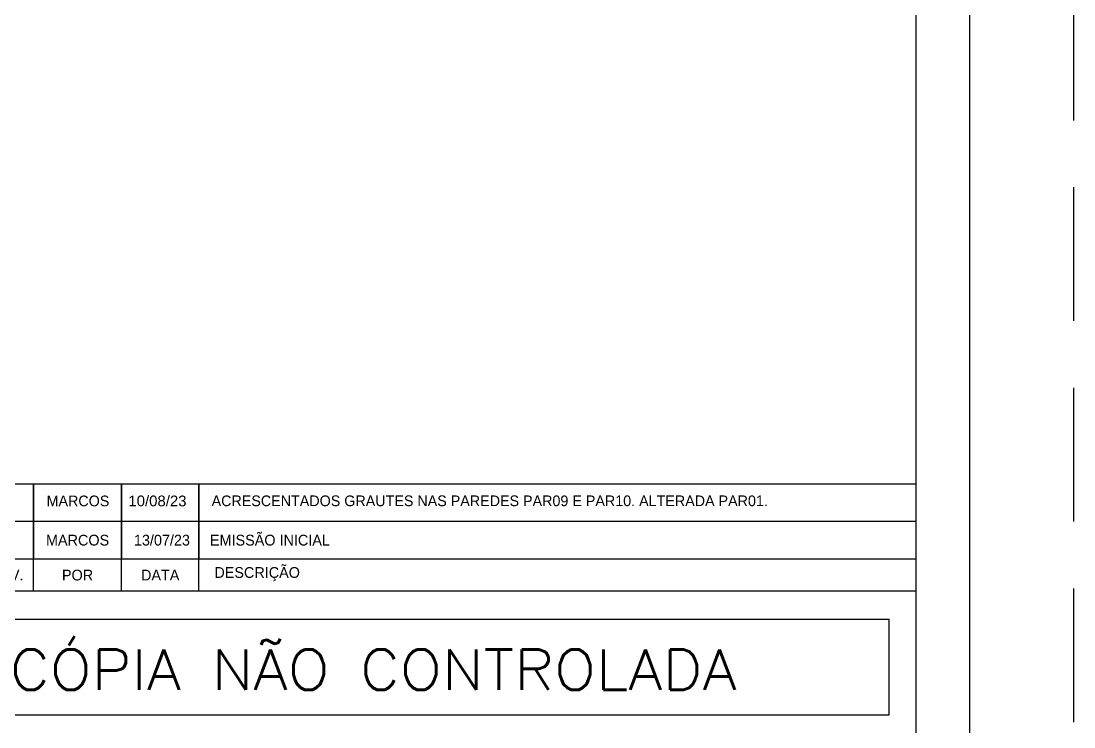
# Model space of a CAD drawing. Extents: x -1.9 to 86, y -1.6 to 60.9.
# Drawn here: x 66.36 to 86.05, y 13.35 to 26.55 of the extents above; entities that cross this region are included whole.
import ezdxf
from ezdxf.enums import TextEntityAlignment as Align

# ---------------------------------------------------------------- set-up
doc = ezdxf.new("R2010")
doc.units = 0
doc.header["$MEASUREMENT"] = 0
doc.linetypes.add('HIDDEN', pattern=[0.375, 0.25, -0.125])
doc.layers.get('0').update_dxf_attribs({"linetype": 'CONTINUOUS'})
doc.layers.get('Defpoints').update_dxf_attribs({"linetype": 'CONTINUOUS'})
for name, color, linetype in [('ARQ_CAR-TXT', 7, 'CONTINUOUS'), ('ARQ_FOLHA', 7, 'CONTINUOUS'), ('ARQ_TXT-2', 2, 'CONTINUOUS'), ('ARQ_TXT-4', 4, 'CONTINUOUS'), ('ARQ_VISTA 0', 251, 'CONTINUOUS'), ('PSG-NV2-FLH-SELO', 1, 'CONTINUOUS')]:
    doc.layers.add(name, color=color, linetype=linetype)
doc.styles.add('01-MILLEU', font='GOTHIC.TTF')
doc.styles.add('R300', font='SIMPLEX.SHX', dxfattribs={"width": 1.1, "height": 5.5})

# ---------------------------------------------------------------- blocks, each defined once
blk = doc.blocks.new('FOLHA A1 - 841 X 594')
at = {"layer": 'ARQ_FOLHA', "color": 1}
for points in [[(-841, 0), (0, 0), (0, 594), (-841, 594)], [(-816, 10), (-10, 10), (-10, 584), (-816, 584)]]:
    blk.add_lwpolyline(points, close=True, dxfattribs=at)
at = {"layer": 'Defpoints', "color": 8, "linetype": 'HIDDEN', "ltscale": 100}
blk.add_lwpolyline([(-860.5, 609.5), (-860.5, -15.5), (19.5, -15.5), (19.5, 609.5)], close=True, dxfattribs=at)
blk = doc.blocks.new('*U24')
blk.add_blockref('FOLHA A1 - 841 X 594', (0, 0))
blk = doc.blocks.new('SELO METROCASA - EXECUTIVO')
at = {"color": 5, "linetype": 'Continuous'}
for p, q in [((-175, 142.84), (-5, 142.84)), ((-5, 125.05), (-5, 142.84)), ((-175, 125.05), (-5, 125.05))]:
    blk.add_line(p, q, dxfattribs=at)
at = {"layer": 'PSG-NV2-FLH-SELO'}
for p, q in [((-164.01, 148), (-164.01, 154)), ((-147.66, 148), (-147.66, 154)), ((-133.32, 148), (-133.32, 154)), ((0, 148), (-175, 148))]:
    blk.add_line(p, q, dxfattribs=at)
at = {"layer": 'PSG-NV2-FLH-SELO', "color": 251}
blk.add_lwpolyline([(-175, 160.99), (-164.01, 160.99), (-164.01, 154), (-164.01, 160.99), (-147.66, 160.99), (-147.66, 154), (-147.66, 160.99), (-133.32, 160.99), (-133.32, 154), (-133.32, 160.99), (-13, 160.99), (-13, 160.99), (0, 160.99)], dxfattribs=at)
at = {"layer": 'PSG-NV2-FLH-SELO'}
blk.add_lwpolyline([(-175, 154), (0, 154)], dxfattribs=at)
at = {"color": 5, "linetype": 'Continuous', "style": 'R300', "width": 1.1}
blk.add_text('CÓPIA NÃO CONTROLADA', height=7.5, dxfattribs=at).set_placement((-168.42, 129.68))
at = {"layer": 'ARQ_CAR-TXT', "color": 4, "style": '01-MILLEU'}
blk.add_attdef('ASSUNTO.DO.PROJETO', (-163.54, 18.21), '', height=3.69, dxfattribs=at)
at = {"layer": 'ARQ_TXT-2', "char_height": 2, "style": '01-MILLEU'}
for s, insert, width, attachment_point in [('DESCRIÇÃO', (-130.42, 152.48), 39.3571, 1), ('REV.', (-169.01, 152), 9.9956, 2), ('POR', (-155.84, 152), 16.3449, 2), ('DATA', (-144.05, 152), 39.3571, 1)]:
    blk.add_mtext(s, dxfattribs=dict(at, insert=insert, width=width, attachment_point=attachment_point))
at = {"layer": 'ARQ_TXT-2', "style": '01-MILLEU'}
for tag, p in [('N_REV0', (-169.74, 157.54)), ('R_DES', (-155.84, 157.49)), ('DATA_0', (-140.16, 157.49))]:
    blk.add_attdef(tag, text='', height=2, dxfattribs=at).set_placement(p, align=Align.MIDDLE_CENTER)
for tag, p, height in [('DESCRIÇÃO.DA.REVISÃO_0', (-131.24, 156.49), 2), ('MC_XXX-XX', (-33.9, 82.8), 1.5), ('RESPONSÁVEL', (-34, 73.46), 1.5), ('COORDENADOR', (-34, 63.46), 1.5), ('XXX-XX', (-33.9, 51.2), 3.65), ('DISCIPLINA', (-33.9, 41.2), 3.65), ('OBRA', (-164.01, 39.31), 3), ('ENDEREÇO', (-164.01, 34.81), 3), ('ESCALA', (-155.51, 2.7), 2)]:
    blk.add_attdef(tag, p, '', height=height, dxfattribs=at)
blk.add_attdef('DCP', text='', height=3.24, dxfattribs=at).set_placement((-23.62, 17.18), align=Align.MIDDLE_LEFT)
blk.add_attdef('DES', text='', height=2.99, dxfattribs=at).set_placement((-19.84, 12.19), align=Align.MIDDLE)
at = {"layer": 'ARQ_TXT-4', "style": '01-MILLEU'}
blk.add_attdef('CLIENTE', (-164.51, 45.8), '', height=5, dxfattribs=at)
at = {"layer": 'ARQ_VISTA 0', "style": '01-MILLEU'}
blk.add_attdef('LOGO', (-164.51, 77.38), '', height=5, dxfattribs=at)

msp = doc.modelspace()

# ---------------------------------------------------------------- linework, layer by layer
at = {"layer": 'PSG-NV2-FLH-SELO', "color": 251}
for p, q in [((65.485473, 17.898922), (68.23698, 17.898922)), ((66.591791, 17.898922), (66.591791, 17.199642)), ((66.591791, 17.199642), (66.591791, 17.898922)), ((66.591791, 17.898922), (66.591791, 17.199642)), ((66.591791, 17.199642), (66.591791, 17.898922)), ((66.591791, 17.898922), (66.591791, 17.199642)), ((66.591791, 17.199642), (66.591791, 17.898922)), ((68.23698, 17.898922), (68.23698, 17.199642)), ((68.23698, 17.199642), (68.23698, 17.898922)), ((68.23698, 17.898922), (68.23698, 17.199642)), ((68.23698, 17.199642), (68.23698, 17.898922)), ((68.23698, 17.898922), (68.23698, 17.199642)), ((68.23698, 17.898922), (83.1, 17.898922)), ((69.680859, 17.898922), (69.680859, 17.199642)), ((69.680859, 17.199642), (69.680859, 17.898922)), ((69.680859, 17.898922), (69.680859, 17.199642)), ((69.680859, 17.199642), (69.680859, 17.898922)), ((69.680859, 17.898922), (69.680859, 17.199642))]:
    msp.add_line(p, q, dxfattribs=at)

# ---------------------------------------------------------------- block references
at = {"xscale": 0.09999999999999938, "yscale": 0.09999999999999938, "zscale": 0.09999999999999938}
msp.add_blockref('*U24', (84.1, -0.004999), dxfattribs=at)
ref = msp.add_blockref('SELO METROCASA - EXECUTIVO', (83.1, 0.995001), dxfattribs=dict(xscale=0.1006544394922334, yscale=0.1006544394922334, zscale=0.1006544394922334))
ref.add_attrib('DESCRIÇÃO.DA.REVISÃO_0', 'EMISSÃO INICIAL', (69.890081, 16.746118), dxfattribs={"layer": 'ARQ_TXT-2', "height": 0.20130888, "style": '01-MILLEU'})
ref.add_attrib('DATA_0', '13/07/23', dxfattribs={"layer": 'ARQ_TXT-2', "height": 0.2013089, "style": '01-MILLEU'}).set_placement((68.991892, 16.846772), align=Align.MIDDLE_CENTER)
ref.add_attrib('R_DES', 'MARCOS', dxfattribs={"layer": 'ARQ_TXT-2', "height": 0.2013089, "style": '01-MILLEU'}).set_placement((67.414385, 16.846772), align=Align.MIDDLE_CENTER)

# ---------------------------------------------------------------- texts
at = {"layer": 'ARQ_TXT-2', "char_height": 0.2, "attachment_point": 1, "style": '01-MILLEU'}
for s, insert, width in [('MARCOS', (66.83457, 17.680206), 9.27970323), ('{\\fArial|b0|i0|c0|p34;10/08/23}', (68.364428, 17.680206), 9.27970323), ('ACRESCENTADOS GRAUTES NAS PAREDES PAR09 E PAR10. ALTERADA PAR01.', (69.920809, 17.682194), 12.92007675)]:
    msp.add_mtext(s, dxfattribs=dict(at, insert=insert, width=width))

doc.saveas('drawing.dxf')
